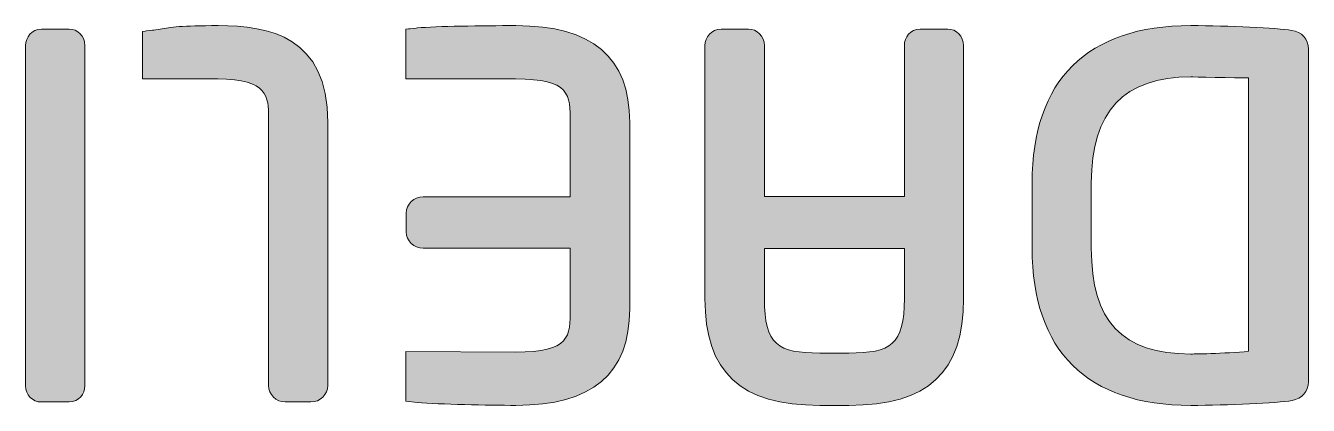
# Model space of a CAD drawing. Extents: x 16296675745 to 16296677675, y -37409619395 to -37409618123.
# Drawn here: x 16296676018.58 to 16296676027.76, y -37409619001.74 to -37409618999.02 of the extents above; entities that cross this region are included whole.
import ezdxf

# ---------------------------------------------------------------- set-up
doc = ezdxf.new("R2010")
doc.units = 0
doc.header["$LTSCALE"] = 10
doc.header["$MEASUREMENT"] = 0
doc.layers.add('레이어 1', color=7, linetype='CONTINUOUS', lineweight=0)

msp = doc.modelspace()

# ---------------------------------------------------------------- hatches: boundary and pattern name
at = {"layer": '레이어 1'}
h = msp.add_hatch(color=7, dxfattribs=at)
h.dxf.hatch_style = 2
edge = h.paths.add_edge_path()
edge.add_spline(control_points=[(16296676020.618349, -37409619001.715118), (16296676020.683929, -37409619001.715118), (16296676020.73951, -37409619001.660957), (16296676020.73951, -37409619001.59668), (16296676020.73951, -37409619001.59668), (16296676020.73951, -37409618999.711609), (16296676020.73951, -37409618999.711609), (16296676020.73951, -37409618999.096901), (16296676020.319969, -37409618999.017883), (16296676019.95475, -37409618999.017883), (16296676019.68676, -37409618999.017883), (16296676019.618, -37409618999.029243), (16296676019.538651, -37409618999.042473), (16296676019.538651, -37409618999.042473), (16296676019.49239, -37409618999.049759), (16296676019.49239, -37409618999.049759), (16296676019.493059, -37409618999.049477), (16296676019.431141, -37409618999.057182), (16296676019.431141, -37409618999.057182), (16296676019.431141, -37409618999.057182), (16296676019.41276, -37409618999.059624), (16296676019.41276, -37409618999.059624), (16296676019.41276, -37409618999.059624), (16296676019.41276, -37409618999.400002), (16296676019.41276, -37409618999.400002), (16296676019.41276, -37409618999.400002), (16296676019.950689, -37409618999.400002), (16296676019.950689, -37409618999.400002), (16296676020.314569, -37409618999.400002), (16296676020.314569, -37409618999.537361), (16296676020.314569, -37409618999.670677), (16296676020.314569, -37409618999.670677), (16296676020.314569, -37409619001.59668), (16296676020.314569, -37409619001.59668), (16296676020.314569, -37409619001.660957), (16296676020.36968, -37409619001.715118), (16296676020.435049, -37409619001.715118), (16296676020.435049, -37409619001.715118), (16296676020.618349, -37409619001.715118), (16296676020.618349, -37409619001.715118)], knot_values=[0, 0, 0, 0, 1, 1, 1, 2, 2, 2, 3, 3, 3, 4, 4, 4, 5, 5, 5, 6, 6, 6, 7, 7, 7, 8, 8, 8, 9, 9, 9, 10, 10, 10, 11, 11, 11, 12, 12, 12, 13, 13, 13, 13], degree=3, periodic=0)
h = msp.add_hatch(color=7, dxfattribs=at)
h.dxf.hatch_style = 2
edge = h.paths.add_edge_path()
edge.add_spline(control_points=[(16296676022.90102, -37409619001.046387), (16296676022.90102, -37409619001.046387), (16296676022.90102, -37409618999.711609), (16296676022.90102, -37409618999.711609), (16296676022.90102, -37409618999.244667), (16296676022.634319, -37409618999.017883), (16296676022.085529, -37409618999.017883), (16296676021.843281, -37409618999.017883), (16296676021.513571, -37409618999.022331), (16296676021.381741, -37409618999.034637), (16296676021.383631, -37409618999.034637), (16296676021.31781, -37409618999.040993), (16296676021.31781, -37409618999.040993), (16296676021.31781, -37409618999.040993), (16296676021.298771, -37409618999.04287), (16296676021.298771, -37409618999.04287), (16296676021.298771, -37409618999.04287), (16296676021.298771, -37409618999.400002), (16296676021.298771, -37409618999.400002), (16296676021.298771, -37409618999.400002), (16296676022.08252, -37409618999.400002), (16296676022.08252, -37409618999.400002), (16296676022.47518, -37409618999.400002), (16296676022.47518, -37409618999.51075), (16296676022.47518, -37409618999.711609), (16296676022.47518, -37409618999.711609), (16296676022.47518, -37409619000.206253), (16296676022.47518, -37409619000.244881), (16296676022.43483, -37409619000.244881), (16296676021.42165, -37409619000.244881), (16296676021.42165, -37409619000.244881), (16296676021.355301, -37409619000.244881), (16296676021.301241, -37409619000.297546), (16296676021.301241, -37409619000.362381), (16296676021.301241, -37409619000.362381), (16296676021.301241, -37409619000.494759), (16296676021.301241, -37409619000.494759), (16296676021.301241, -37409619000.559998), (16296676021.355301, -37409619000.612808), (16296676021.42165, -37409619000.612808), (16296676021.42165, -37409619000.612808), (16296676022.43483, -37409619000.612808), (16296676022.47518, -37409619000.612808), (16296676022.47518, -37409619000.651169), (16296676022.47518, -37409619001.046387), (16296676022.47518, -37409619001.046387), (16296676022.47518, -37409619001.246971), (16296676022.47518, -37409619001.357468), (16296676022.08252, -37409619001.357468), (16296676022.08252, -37409619001.357468), (16296676021.29907, -37409619001.354347), (16296676021.29907, -37409619001.354347), (16296676021.29907, -37409619001.354347), (16296676021.29907, -37409619001.709328), (16296676021.29907, -37409619001.709328), (16296676021.29907, -37409619001.709328), (16296676021.382179, -37409619001.718239), (16296676021.382179, -37409619001.718239), (16296676021.53632, -37409619001.732147), (16296676021.88974, -37409619001.739311), (16296676022.085529, -37409619001.739311), (16296676022.634319, -37409619001.739311), (16296676022.90102, -37409619001.512787), (16296676022.90102, -37409619001.046387)], knot_values=[0, 0, 0, 0, 1, 1, 1, 2, 2, 2, 3, 3, 3, 4, 4, 4, 5, 5, 5, 6, 6, 6, 7, 7, 7, 8, 8, 8, 9, 9, 9, 10, 10, 10, 11, 11, 11, 12, 12, 12, 13, 13, 13, 14, 14, 14, 15, 15, 15, 16, 16, 16, 17, 17, 17, 18, 18, 18, 19, 19, 19, 20, 20, 20, 21, 21, 21, 21], degree=3, periodic=0)
h = msp.add_hatch(color=7, dxfattribs=at)
h.dxf.hatch_style = 2
edge = h.paths.add_edge_path()
edge.add_spline(control_points=[(16296676026.20636, -37409619000.144783), (16296676026.20636, -37409618999.633942), (16296676026.43943, -37409618999.385406), (16296676026.91913, -37409618999.385406), (16296676026.91913, -37409618999.385406), (16296676027.24733, -37409618999.391479), (16296676027.332861, -37409618999.392967), (16296676027.332861, -37409618999.392967), (16296676027.332861, -37409619001.351646), (16296676027.332861, -37409619001.351646), (16296676027.16287, -37409619001.36853), (16296676026.921301, -37409619001.371361), (16296676026.9189, -37409619001.371361), (16296676026.426189, -37409619001.371361), (16296676026.20636, -37409619001.137291), (16296676026.20636, -37409619000.612679), (16296676026.20636, -37409619000.612679), (16296676026.20636, -37409619000.144783), (16296676026.20636, -37409619000.144783)], knot_values=[0, 0, 0, 0, 1, 1, 1, 2, 2, 2, 3, 3, 3, 4, 4, 4, 5, 5, 5, 6, 6, 6, 6], degree=3, periodic=0)
edge = h.paths.add_edge_path()
edge.add_spline(control_points=[(16296676026.91913, -37409619001.739311), (16296676027.185419, -37409619001.739311), (16296676027.53088, -37409619001.722961), (16296676027.644159, -37409619001.704727), (16296676027.71501, -37409619001.692848), (16296676027.760429, -37409619001.639893), (16296676027.760429, -37409619001.569923), (16296676027.760429, -37409619001.569923), (16296676027.760429, -37409618999.187134), (16296676027.760429, -37409618999.187134), (16296676027.760429, -37409618999.113777), (16296676027.714581, -37409618999.06218), (16296676027.64072, -37409618999.051933), (16296676027.533581, -37409618999.034103), (16296676027.189251, -37409618999.017883), (16296676026.91913, -37409618999.017883), (16296676026.17556, -37409618999.017883), (16296676025.7827, -37409618999.4077), (16296676025.7827, -37409619000.144783), (16296676025.7827, -37409619000.144783), (16296676025.7827, -37409619000.612679), (16296676025.7827, -37409619000.612679), (16296676025.7827, -37409619001.349747), (16296676026.17556, -37409619001.739311), (16296676026.91913, -37409619001.739311)], knot_values=[0, 0, 0, 0, 1, 1, 1, 2, 2, 2, 3, 3, 3, 4, 4, 4, 5, 5, 5, 6, 6, 6, 7, 7, 7, 8, 8, 8, 8], degree=3, periodic=0)
h = msp.add_hatch(color=7, dxfattribs=at)
h.dxf.hatch_style = 2
edge = h.paths.add_edge_path()
edge.add_spline(control_points=[(16296676018.88686, -37409619001.715118), (16296676018.95764, -37409619001.715118), (16296676018.99992, -37409619001.656639), (16296676018.99992, -37409619001.600182), (16296676018.99992, -37409619001.600182), (16296676018.99992, -37409618999.159843), (16296676018.99992, -37409618999.159843), (16296676018.99992, -37409618999.094887), (16296676018.949129, -37409618999.042068), (16296676018.88686, -37409618999.042068), (16296676018.88686, -37409618999.042068), (16296676018.68885, -37409618999.042068), (16296676018.68885, -37409618999.042068), (16296676018.617941, -37409618999.042068), (16296676018.57559, -37409618999.101761), (16296676018.57559, -37409618999.159843), (16296676018.57559, -37409618999.159843), (16296676018.57559, -37409619001.600182), (16296676018.57559, -37409619001.600182), (16296676018.57559, -37409619001.664612), (16296676018.625231, -37409619001.715118), (16296676018.68885, -37409619001.715118), (16296676018.68885, -37409619001.715118), (16296676018.88686, -37409619001.715118), (16296676018.88686, -37409619001.715118)], knot_values=[0, 0, 0, 0, 1, 1, 1, 2, 2, 2, 3, 3, 3, 4, 4, 4, 5, 5, 5, 6, 6, 6, 7, 7, 7, 8, 8, 8, 8], degree=3, periodic=0)
h = msp.add_hatch(color=7, dxfattribs=at)
h.dxf.hatch_style = 2
edge = h.paths.add_edge_path()
edge.add_spline(control_points=[(16296676023.86503, -37409619000.615517), (16296676023.86503, -37409619000.615517), (16296676024.86767, -37409619000.615517), (16296676024.86767, -37409619000.615517), (16296676024.86767, -37409619000.652779), (16296676024.86767, -37409619000.973053), (16296676024.86767, -37409619000.973053), (16296676024.86767, -37409619001.30735), (16296676024.76829, -37409619001.364067), (16296676024.47015, -37409619001.364067), (16296676024.47015, -37409619001.364067), (16296676024.262239, -37409619001.364067), (16296676024.262239, -37409619001.364067), (16296676023.96427, -37409619001.364067), (16296676023.86503, -37409619001.30735), (16296676023.86503, -37409619000.973053), (16296676023.86503, -37409619000.973053), (16296676023.86503, -37409619000.652779), (16296676023.86503, -37409619000.615517)], knot_values=[0, 0, 0, 0, 1, 1, 1, 2, 2, 2, 3, 3, 3, 4, 4, 4, 5, 5, 5, 6, 6, 6, 6], degree=3, periodic=0)
edge = h.paths.add_edge_path()
edge.add_spline(control_points=[(16296676024.262239, -37409619001.739311), (16296676024.262239, -37409619001.739311), (16296676024.47015, -37409619001.739311), (16296676024.47015, -37409619001.739311), (16296676025.03812, -37409619001.739311), (16296676025.291361, -37409619001.503067), (16296676025.291361, -37409619000.973053), (16296676025.291361, -37409619000.973053), (16296676025.291361, -37409618999.159843), (16296676025.291361, -37409618999.159843), (16296676025.291361, -37409618999.096077), (16296676025.23955, -37409618999.042068), (16296676025.17841, -37409618999.042068), (16296676025.17841, -37409618999.042068), (16296676024.980049, -37409618999.042068), (16296676024.980049, -37409618999.042068), (16296676024.90974, -37409618999.042068), (16296676024.86767, -37409618999.101761), (16296676024.86767, -37409618999.159843), (16296676024.86767, -37409618999.159843), (16296676024.86767, -37409619000.201782), (16296676024.86767, -37409619000.242439), (16296676024.86767, -37409619000.242439), (16296676023.86503, -37409619000.242439), (16296676023.86503, -37409619000.242439), (16296676023.86503, -37409619000.201782), (16296676023.86503, -37409618999.159843), (16296676023.86503, -37409618999.159843), (16296676023.86503, -37409618999.094887), (16296676023.813801, -37409618999.042068), (16296676023.75069, -37409618999.042068), (16296676023.75069, -37409618999.042068), (16296676023.55477, -37409618999.042068), (16296676023.55477, -37409618999.042068), (16296676023.48608, -37409618999.042068), (16296676023.439859, -37409618999.102982), (16296676023.439859, -37409618999.159843), (16296676023.439859, -37409618999.159843), (16296676023.439859, -37409619000.973053), (16296676023.439859, -37409619000.973053), (16296676023.439859, -37409619001.503067), (16296676023.69359, -37409619001.739311), (16296676024.262239, -37409619001.739311)], knot_values=[0, 0, 0, 0, 1, 1, 1, 2, 2, 2, 3, 3, 3, 4, 4, 4, 5, 5, 5, 6, 6, 6, 7, 7, 7, 8, 8, 8, 9, 9, 9, 10, 10, 10, 11, 11, 11, 12, 12, 12, 13, 13, 13, 14, 14, 14, 14], degree=3, periodic=0)

# ---------------------------------------------------------------- linework, layer by layer
at = {"layer": '레이어 1', "color": 7}
for points, knots in [([(16296676020.618349, -37409619001.715118), (16296676020.683929, -37409619001.715118), (16296676020.73951, -37409619001.660957), (16296676020.73951, -37409619001.59668), (16296676020.73951, -37409619001.59668), (16296676020.73951, -37409618999.711609), (16296676020.73951, -37409618999.711609), (16296676020.73951, -37409618999.096901), (16296676020.319969, -37409618999.017883), (16296676019.95475, -37409618999.017883), (16296676019.68676, -37409618999.017883), (16296676019.618, -37409618999.029243), (16296676019.538651, -37409618999.042473), (16296676019.538651, -37409618999.042473), (16296676019.49239, -37409618999.049759), (16296676019.49239, -37409618999.049759), (16296676019.493059, -37409618999.049477), (16296676019.431141, -37409618999.057182), (16296676019.431141, -37409618999.057182), (16296676019.431141, -37409618999.057182), (16296676019.41276, -37409618999.059624), (16296676019.41276, -37409618999.059624), (16296676019.41276, -37409618999.059624), (16296676019.41276, -37409618999.400002), (16296676019.41276, -37409618999.400002), (16296676019.41276, -37409618999.400002), (16296676019.950689, -37409618999.400002), (16296676019.950689, -37409618999.400002), (16296676020.314569, -37409618999.400002), (16296676020.314569, -37409618999.537361), (16296676020.314569, -37409618999.670677), (16296676020.314569, -37409618999.670677), (16296676020.314569, -37409619001.59668), (16296676020.314569, -37409619001.59668), (16296676020.314569, -37409619001.660957), (16296676020.36968, -37409619001.715118), (16296676020.435049, -37409619001.715118), (16296676020.435049, -37409619001.715118), (16296676020.618349, -37409619001.715118), (16296676020.618349, -37409619001.715118)], [0, 0, 0, 0, 1, 1, 1, 2, 2, 2, 3, 3, 3, 4, 4, 4, 5, 5, 5, 6, 6, 6, 7, 7, 7, 8, 8, 8, 9, 9, 9, 10, 10, 10, 11, 11, 11, 12, 12, 12, 13, 13, 13, 13]), ([(16296676022.90102, -37409619001.046387), (16296676022.90102, -37409619001.046387), (16296676022.90102, -37409618999.711609), (16296676022.90102, -37409618999.711609), (16296676022.90102, -37409618999.244667), (16296676022.634319, -37409618999.017883), (16296676022.085529, -37409618999.017883), (16296676021.843281, -37409618999.017883), (16296676021.513571, -37409618999.022331), (16296676021.381741, -37409618999.034637), (16296676021.383631, -37409618999.034637), (16296676021.31781, -37409618999.040993), (16296676021.31781, -37409618999.040993), (16296676021.31781, -37409618999.040993), (16296676021.298771, -37409618999.04287), (16296676021.298771, -37409618999.04287), (16296676021.298771, -37409618999.04287), (16296676021.298771, -37409618999.400002), (16296676021.298771, -37409618999.400002), (16296676021.298771, -37409618999.400002), (16296676022.08252, -37409618999.400002), (16296676022.08252, -37409618999.400002), (16296676022.47518, -37409618999.400002), (16296676022.47518, -37409618999.51075), (16296676022.47518, -37409618999.711609), (16296676022.47518, -37409618999.711609), (16296676022.47518, -37409619000.206253), (16296676022.47518, -37409619000.244881), (16296676022.43483, -37409619000.244881), (16296676021.42165, -37409619000.244881), (16296676021.42165, -37409619000.244881), (16296676021.355301, -37409619000.244881), (16296676021.301241, -37409619000.297546), (16296676021.301241, -37409619000.362381), (16296676021.301241, -37409619000.362381), (16296676021.301241, -37409619000.494759), (16296676021.301241, -37409619000.494759), (16296676021.301241, -37409619000.559998), (16296676021.355301, -37409619000.612808), (16296676021.42165, -37409619000.612808), (16296676021.42165, -37409619000.612808), (16296676022.43483, -37409619000.612808), (16296676022.47518, -37409619000.612808), (16296676022.47518, -37409619000.651169), (16296676022.47518, -37409619001.046387), (16296676022.47518, -37409619001.046387), (16296676022.47518, -37409619001.246971), (16296676022.47518, -37409619001.357468), (16296676022.08252, -37409619001.357468), (16296676022.08252, -37409619001.357468), (16296676021.29907, -37409619001.354347), (16296676021.29907, -37409619001.354347), (16296676021.29907, -37409619001.354347), (16296676021.29907, -37409619001.709328), (16296676021.29907, -37409619001.709328), (16296676021.29907, -37409619001.709328), (16296676021.382179, -37409619001.718239), (16296676021.382179, -37409619001.718239), (16296676021.53632, -37409619001.732147), (16296676021.88974, -37409619001.739311), (16296676022.085529, -37409619001.739311), (16296676022.634319, -37409619001.739311), (16296676022.90102, -37409619001.512787), (16296676022.90102, -37409619001.046387)], [0, 0, 0, 0, 1, 1, 1, 2, 2, 2, 3, 3, 3, 4, 4, 4, 5, 5, 5, 6, 6, 6, 7, 7, 7, 8, 8, 8, 9, 9, 9, 10, 10, 10, 11, 11, 11, 12, 12, 12, 13, 13, 13, 14, 14, 14, 15, 15, 15, 16, 16, 16, 17, 17, 17, 18, 18, 18, 19, 19, 19, 20, 20, 20, 21, 21, 21, 21]), ([(16296676026.91913, -37409619001.739311), (16296676027.185419, -37409619001.739311), (16296676027.53088, -37409619001.722961), (16296676027.644159, -37409619001.704727), (16296676027.71501, -37409619001.692848), (16296676027.760429, -37409619001.639893), (16296676027.760429, -37409619001.569923), (16296676027.760429, -37409619001.569923), (16296676027.760429, -37409618999.187134), (16296676027.760429, -37409618999.187134), (16296676027.760429, -37409618999.113777), (16296676027.714581, -37409618999.06218), (16296676027.64072, -37409618999.051933), (16296676027.533581, -37409618999.034103), (16296676027.189251, -37409618999.017883), (16296676026.91913, -37409618999.017883), (16296676026.17556, -37409618999.017883), (16296676025.7827, -37409618999.4077), (16296676025.7827, -37409619000.144783), (16296676025.7827, -37409619000.144783), (16296676025.7827, -37409619000.612679), (16296676025.7827, -37409619000.612679), (16296676025.7827, -37409619001.349747), (16296676026.17556, -37409619001.739311), (16296676026.91913, -37409619001.739311)], [0, 0, 0, 0, 1, 1, 1, 2, 2, 2, 3, 3, 3, 4, 4, 4, 5, 5, 5, 6, 6, 6, 7, 7, 7, 8, 8, 8, 8]), ([(16296676018.88686, -37409619001.715118), (16296676018.95764, -37409619001.715118), (16296676018.99992, -37409619001.656639), (16296676018.99992, -37409619001.600182), (16296676018.99992, -37409619001.600182), (16296676018.99992, -37409618999.159843), (16296676018.99992, -37409618999.159843), (16296676018.99992, -37409618999.094887), (16296676018.949129, -37409618999.042068), (16296676018.88686, -37409618999.042068), (16296676018.88686, -37409618999.042068), (16296676018.68885, -37409618999.042068), (16296676018.68885, -37409618999.042068), (16296676018.617941, -37409618999.042068), (16296676018.57559, -37409618999.101761), (16296676018.57559, -37409618999.159843), (16296676018.57559, -37409618999.159843), (16296676018.57559, -37409619001.600182), (16296676018.57559, -37409619001.600182), (16296676018.57559, -37409619001.664612), (16296676018.625231, -37409619001.715118), (16296676018.68885, -37409619001.715118), (16296676018.68885, -37409619001.715118), (16296676018.88686, -37409619001.715118), (16296676018.88686, -37409619001.715118)], [0, 0, 0, 0, 1, 1, 1, 2, 2, 2, 3, 3, 3, 4, 4, 4, 5, 5, 5, 6, 6, 6, 7, 7, 7, 8, 8, 8, 8]), ([(16296676024.262239, -37409619001.739311), (16296676024.262239, -37409619001.739311), (16296676024.47015, -37409619001.739311), (16296676024.47015, -37409619001.739311), (16296676025.03812, -37409619001.739311), (16296676025.291361, -37409619001.503067), (16296676025.291361, -37409619000.973053), (16296676025.291361, -37409619000.973053), (16296676025.291361, -37409618999.159843), (16296676025.291361, -37409618999.159843), (16296676025.291361, -37409618999.096077), (16296676025.23955, -37409618999.042068), (16296676025.17841, -37409618999.042068), (16296676025.17841, -37409618999.042068), (16296676024.980049, -37409618999.042068), (16296676024.980049, -37409618999.042068), (16296676024.90974, -37409618999.042068), (16296676024.86767, -37409618999.101761), (16296676024.86767, -37409618999.159843), (16296676024.86767, -37409618999.159843), (16296676024.86767, -37409619000.201782), (16296676024.86767, -37409619000.242439), (16296676024.86767, -37409619000.242439), (16296676023.86503, -37409619000.242439), (16296676023.86503, -37409619000.242439), (16296676023.86503, -37409619000.201782), (16296676023.86503, -37409618999.159843), (16296676023.86503, -37409618999.159843), (16296676023.86503, -37409618999.094887), (16296676023.813801, -37409618999.042068), (16296676023.75069, -37409618999.042068), (16296676023.75069, -37409618999.042068), (16296676023.55477, -37409618999.042068), (16296676023.55477, -37409618999.042068), (16296676023.48608, -37409618999.042068), (16296676023.439859, -37409618999.102982), (16296676023.439859, -37409618999.159843), (16296676023.439859, -37409618999.159843), (16296676023.439859, -37409619000.973053), (16296676023.439859, -37409619000.973053), (16296676023.439859, -37409619001.503067), (16296676023.69359, -37409619001.739311), (16296676024.262239, -37409619001.739311)], [0, 0, 0, 0, 1, 1, 1, 2, 2, 2, 3, 3, 3, 4, 4, 4, 5, 5, 5, 6, 6, 6, 7, 7, 7, 8, 8, 8, 9, 9, 9, 10, 10, 10, 11, 11, 11, 12, 12, 12, 13, 13, 13, 14, 14, 14, 14]), ([(16296676026.20636, -37409619000.144783), (16296676026.20636, -37409618999.633942), (16296676026.43943, -37409618999.385406), (16296676026.91913, -37409618999.385406), (16296676026.91913, -37409618999.385406), (16296676027.24733, -37409618999.391479), (16296676027.332861, -37409618999.392967), (16296676027.332861, -37409618999.392967), (16296676027.332861, -37409619001.351646), (16296676027.332861, -37409619001.351646), (16296676027.16287, -37409619001.36853), (16296676026.921301, -37409619001.371361), (16296676026.9189, -37409619001.371361), (16296676026.426189, -37409619001.371361), (16296676026.20636, -37409619001.137291), (16296676026.20636, -37409619000.612679), (16296676026.20636, -37409619000.612679), (16296676026.20636, -37409619000.144783), (16296676026.20636, -37409619000.144783)], [0, 0, 0, 0, 1, 1, 1, 2, 2, 2, 3, 3, 3, 4, 4, 4, 5, 5, 5, 6, 6, 6, 6]), ([(16296676023.86503, -37409619000.615517), (16296676023.86503, -37409619000.615517), (16296676024.86767, -37409619000.615517), (16296676024.86767, -37409619000.615517), (16296676024.86767, -37409619000.652779), (16296676024.86767, -37409619000.973053), (16296676024.86767, -37409619000.973053), (16296676024.86767, -37409619001.30735), (16296676024.76829, -37409619001.364067), (16296676024.47015, -37409619001.364067), (16296676024.47015, -37409619001.364067), (16296676024.262239, -37409619001.364067), (16296676024.262239, -37409619001.364067), (16296676023.96427, -37409619001.364067), (16296676023.86503, -37409619001.30735), (16296676023.86503, -37409619000.973053), (16296676023.86503, -37409619000.973053), (16296676023.86503, -37409619000.652779), (16296676023.86503, -37409619000.615517)], [0, 0, 0, 0, 1, 1, 1, 2, 2, 2, 3, 3, 3, 4, 4, 4, 5, 5, 5, 6, 6, 6, 6])]:
    msp.add_open_spline(points, degree=3, knots=knots, dxfattribs=at)

doc.saveas('drawing.dxf')
